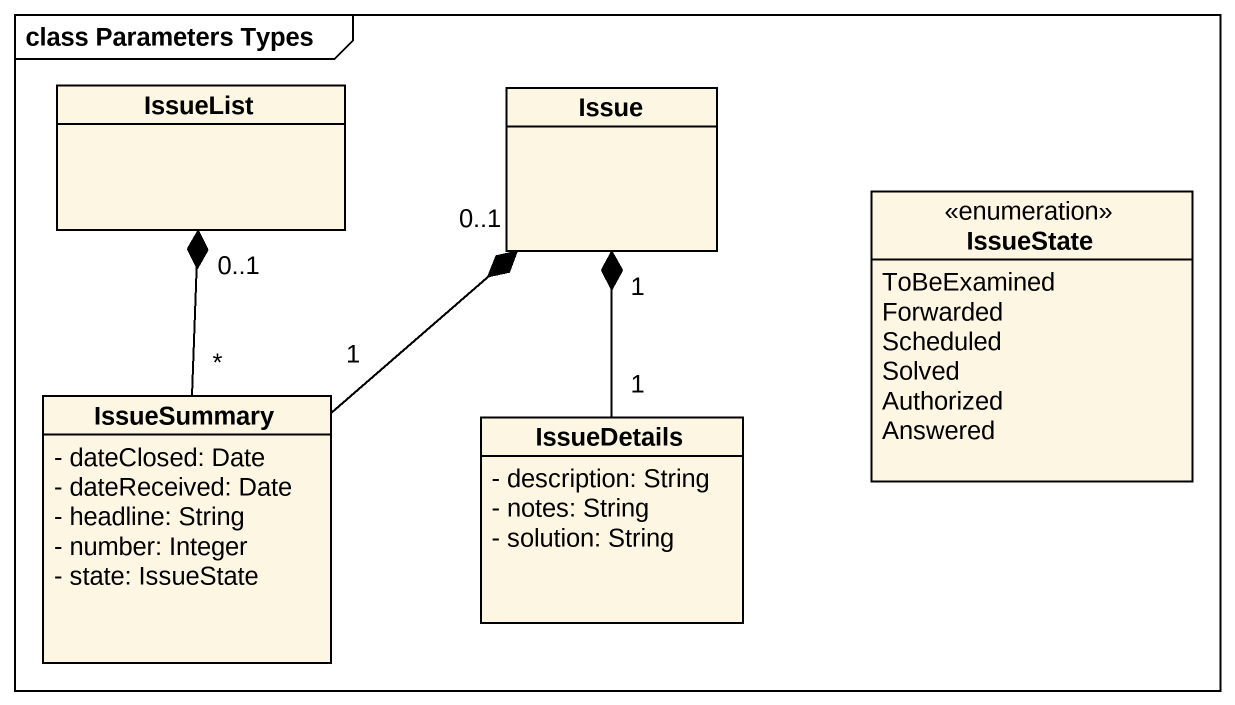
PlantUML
@startuml
mainframe class Parameters Types
hide circle
hide empty members
skinparam classAttributeIconSize 0
class IssueList
class Issue
enum IssueState {
  ToBeExamined
  Forwarded
  Scheduled
  Solved
  Authorized
  Answered
}
class IssueSummary {
  - dateClosed: Date
  - dateReceived: Date
  - headline: String
  - number: Integer
  - state: IssueState
}
class IssueDetails {
  - description: String
  - notes: String
  - solution: String
}
IssueSummary "*" -up-* "0..1" IssueList
IssueSummary "1" -up-* "0..1" Issue
IssueDetails "1" -up-* "1" Issue
@enduml
